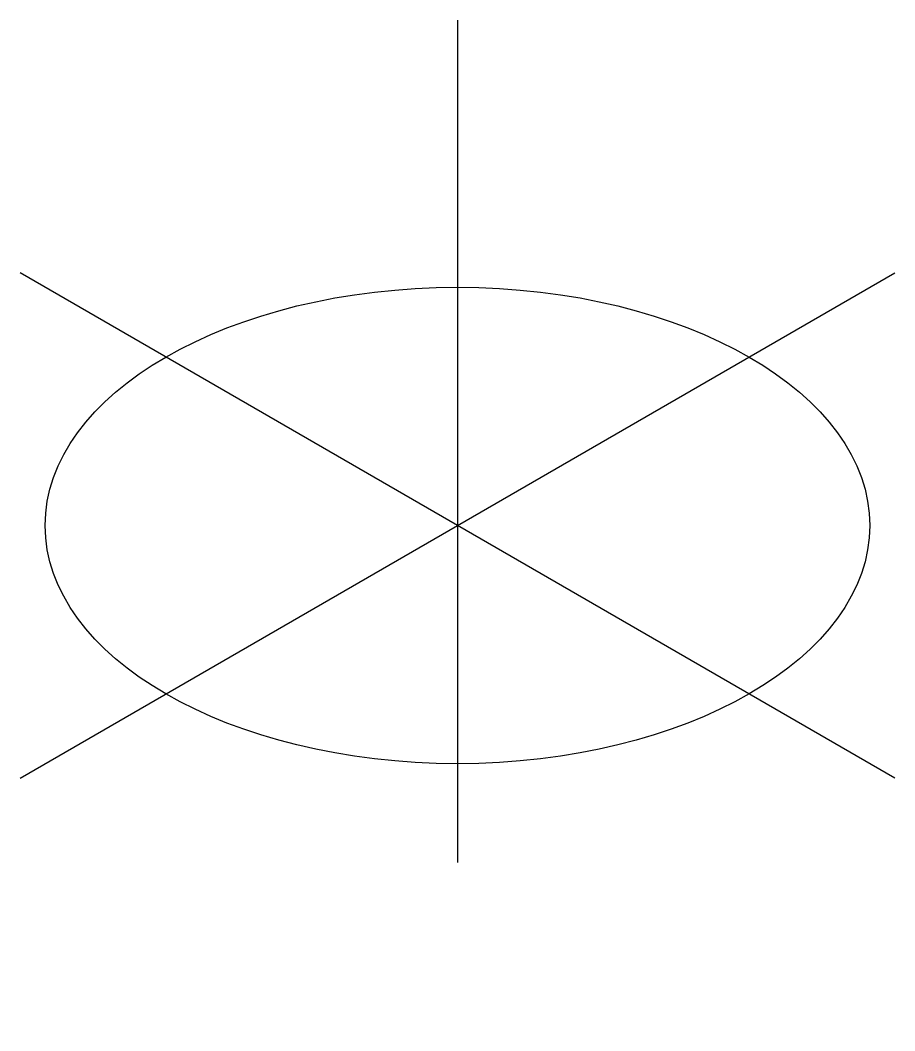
# Model space of a CAD drawing. Header units: millimetres. Extents: x -10136.693 to -10136.563, y -112.426 to -112.276.
import ezdxf

# ---------------------------------------------------------------- set-up
doc = ezdxf.new("R2010")
doc.units = ezdxf.units.MM
doc.linetypes.add('HIDDEN2', pattern=[0.1875, 0.125, -0.0625])
doc.layers.add('Tub_iso_símbolos', color=2, linetype='Continuous')

msp = doc.modelspace()

# ---------------------------------------------------------------- linework, layer by layer
at = {"layer": 'Tub_iso_símbolos', "color": 1, "linetype": 'HIDDEN2'}
msp.add_line((-10136.62785, -112.27616), (-10136.62785, -112.42616), dxfattribs=at)
at = {"layer": 'Tub_iso_símbolos'}
for p, q in [((-10136.56289, -112.38866), (-10136.6928, -112.31366)), ((-10136.6928, -112.38866), (-10136.56289, -112.31366))]:
    msp.add_line(p, q, dxfattribs=at)
at = {"layer": 'Tub_iso_símbolos', "color": 3}
msp.add_ellipse((-10136.62785, -112.35116), major_axis=(-0.06124, 0), ratio=0.57735, dxfattribs=at)

doc.saveas('drawing.dxf')
